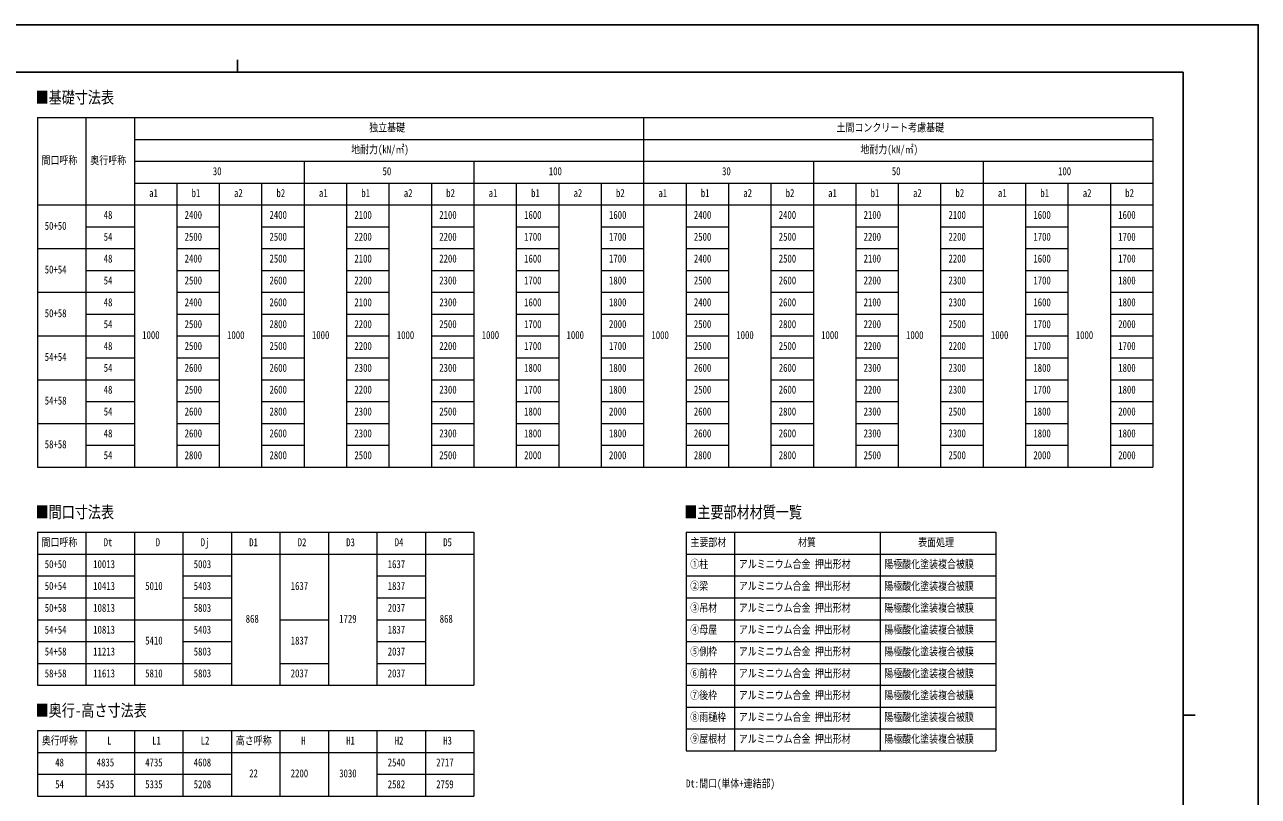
# Model space of a CAD drawing. Units: millimetres, scale not verified. Extents: x -16820 to 16820, y -11880 to 11880.
# Drawn here: x -3529 to 16820, y -836 to 11880 of the extents above; entities that cross this region are included whole.
import ezdxf
from ezdxf.enums import TextEntityAlignment as Align

# ---------------------------------------------------------------- set-up
doc = ezdxf.new("R2010")
doc.units = ezdxf.units.MM
doc.header["$LTSCALE"] = 50
doc.layers.add('0-1_TABLE1', color=7, linetype='Continuous', lineweight=18)
doc.layers.add('0-2_USER1', color=3, linetype='Continuous')
doc.layers.add('0-7_YKK_ZWAK', color=7, linetype='Continuous')
doc.styles.add('ＭＳ ゴシック', font='')
doc.styles.get('ＭＳ ゴシック').set_extended_font_data('MS Gothic')

msp = doc.modelspace()

# ---------------------------------------------------------------- linework, layer by layer
at = {"layer": '0-1_TABLE1'}
for p, q in [((-3319.92, 10350), (15080.08, 10350)), ((-3319.92, 10350), (-3319.92, 4590)), ((-1719.92, 10350), (-1719.92, 4590)), ((6680.08, 10350), (6680.08, 4590)), ((-1719.92, 9990), (15080.08, 9990)), ((-1719.92, 9630), (15080.08, 9630)), ((1080.08, 9630), (1080.08, 4590)), ((3880.08, 9630), (3880.08, 4590)), ((9480.08, 9630), (9480.08, 4590)), ((12280.08, 9630), (12280.08, 4590)), ((-1719.92, 9270), (15080.08, 9270)), ((-319.92, 9270), (-319.92, 4590)), ((2480.08, 9270), (2480.08, 4590)), ((5280.08, 9270), (5280.08, 4590)), ((8080.08, 9270), (8080.08, 4590)), ((10880.08, 9270), (10880.08, 4590)), ((13680.08, 9270), (13680.08, 4590)), ((-3319.92, 8910), (15080.08, 8910)), ((-2519.92, 8550), (-1719.92, 8550)), ((-1019.92, 8550), (-319.92, 8550)), ((380.08, 8550), (1080.08, 8550)), ((1780.08, 8550), (2480.08, 8550)), ((3180.08, 8550), (3880.08, 8550)), ((4580.08, 8550), (5280.08, 8550)), ((5980.08, 8550), (6680.08, 8550)), ((7380.08, 8550), (8080.08, 8550)), ((8780.08, 8550), (9480.08, 8550)), ((10180.08, 8550), (10880.08, 8550)), ((11580.08, 8550), (12280.08, 8550)), ((12980.08, 8550), (13680.08, 8550)), ((14380.08, 8550), (15080.08, 8550)), ((-3319.92, 8190), (-1719.92, 8190)), ((-1019.92, 8190), (-319.92, 8190)), ((380.08, 8190), (1080.08, 8190)), ((1780.08, 8190), (2480.08, 8190)), ((3180.08, 8190), (3880.08, 8190)), ((4580.08, 8190), (5280.08, 8190)), ((5980.08, 8190), (6680.08, 8190)), ((7380.08, 8190), (8080.08, 8190)), ((8780.08, 8190), (9480.08, 8190)), ((10180.08, 8190), (10880.08, 8190)), ((11580.08, 8190), (12280.08, 8190)), ((12980.08, 8190), (13680.08, 8190)), ((14380.08, 8190), (15080.08, 8190)), ((-2519.92, 7830), (-1719.92, 7830)), ((-1019.92, 7830), (-319.92, 7830)), ((380.08, 7830), (1080.08, 7830)), ((1780.08, 7830), (2480.08, 7830)), ((3180.08, 7830), (3880.08, 7830)), ((4580.08, 7830), (5280.08, 7830)), ((5980.08, 7830), (6680.08, 7830)), ((7380.08, 7830), (8080.08, 7830)), ((8780.08, 7830), (9480.08, 7830)), ((10180.08, 7830), (10880.08, 7830)), ((11580.08, 7830), (12280.08, 7830)), ((12980.08, 7830), (13680.08, 7830)), ((14380.08, 7830), (15080.08, 7830)), ((-3319.92, 7470), (-1719.92, 7470)), ((-1019.92, 7470), (-319.92, 7470)), ((380.08, 7470), (1080.08, 7470)), ((1780.08, 7470), (2480.08, 7470)), ((3180.08, 7470), (3880.08, 7470)), ((4580.08, 7470), (5280.08, 7470)), ((5980.08, 7470), (6680.08, 7470)), ((7380.08, 7470), (8080.08, 7470)), ((8780.08, 7470), (9480.08, 7470)), ((10180.08, 7470), (10880.08, 7470)), ((11580.08, 7470), (12280.08, 7470)), ((12980.08, 7470), (13680.08, 7470)), ((14380.08, 7470), (15080.08, 7470)), ((-2519.92, 7110), (-1719.92, 7110)), ((-1019.92, 7110), (-319.92, 7110)), ((380.08, 7110), (1080.08, 7110)), ((1780.08, 7110), (2480.08, 7110)), ((3180.08, 7110), (3880.08, 7110)), ((4580.08, 7110), (5280.08, 7110)), ((5980.08, 7110), (6680.08, 7110)), ((7380.08, 7110), (8080.08, 7110)), ((8780.08, 7110), (9480.08, 7110)), ((10180.08, 7110), (10880.08, 7110)), ((11580.08, 7110), (12280.08, 7110)), ((12980.08, 7110), (13680.08, 7110)), ((14380.08, 7110), (15080.08, 7110)), ((-3319.92, 6750), (-1719.92, 6750)), ((-1019.92, 6750), (-319.92, 6750)), ((380.08, 6750), (1080.08, 6750)), ((1780.08, 6750), (2480.08, 6750)), ((3180.08, 6750), (3880.08, 6750)), ((4580.08, 6750), (5280.08, 6750)), ((5980.08, 6750), (6680.08, 6750)), ((7380.08, 6750), (8080.08, 6750)), ((8780.08, 6750), (9480.08, 6750)), ((10180.08, 6750), (10880.08, 6750)), ((11580.08, 6750), (12280.08, 6750)), ((12980.08, 6750), (13680.08, 6750)), ((14380.08, 6750), (15080.08, 6750)), ((-2519.92, 6390), (-1719.92, 6390)), ((-1019.92, 6390), (-319.92, 6390)), ((380.08, 6390), (1080.08, 6390)), ((1780.08, 6390), (2480.08, 6390)), ((3180.08, 6390), (3880.08, 6390)), ((4580.08, 6390), (5280.08, 6390)), ((5980.08, 6390), (6680.08, 6390)), ((7380.08, 6390), (8080.08, 6390)), ((8780.08, 6390), (9480.08, 6390)), ((10180.08, 6390), (10880.08, 6390)), ((11580.08, 6390), (12280.08, 6390)), ((12980.08, 6390), (13680.08, 6390)), ((14380.08, 6390), (15080.08, 6390)), ((-3319.92, 6030), (-1719.92, 6030)), ((-1019.92, 6030), (-319.92, 6030)), ((380.08, 6030), (1080.08, 6030)), ((1780.08, 6030), (2480.08, 6030)), ((3180.08, 6030), (3880.08, 6030)), ((4580.08, 6030), (5280.08, 6030)), ((5980.08, 6030), (6680.08, 6030)), ((7380.08, 6030), (8080.08, 6030)), ((8780.08, 6030), (9480.08, 6030)), ((10180.08, 6030), (10880.08, 6030)), ((11580.08, 6030), (12280.08, 6030)), ((12980.08, 6030), (13680.08, 6030)), ((14380.08, 6030), (15080.08, 6030)), ((-2519.92, 5670), (-1719.92, 5670)), ((-1019.92, 5670), (-319.92, 5670)), ((380.08, 5670), (1080.08, 5670)), ((1780.08, 5670), (2480.08, 5670)), ((3180.08, 5670), (3880.08, 5670)), ((4580.08, 5670), (5280.08, 5670)), ((5980.08, 5670), (6680.08, 5670)), ((7380.08, 5670), (8080.08, 5670)), ((8780.08, 5670), (9480.08, 5670)), ((10180.08, 5670), (10880.08, 5670)), ((11580.08, 5670), (12280.08, 5670)), ((12980.08, 5670), (13680.08, 5670)), ((14380.08, 5670), (15080.08, 5670)), ((-3319.92, 5310), (-1719.92, 5310)), ((-1019.92, 5310), (-319.92, 5310)), ((380.08, 5310), (1080.08, 5310)), ((1780.08, 5310), (2480.08, 5310)), ((3180.08, 5310), (3880.08, 5310)), ((4580.08, 5310), (5280.08, 5310)), ((5980.08, 5310), (6680.08, 5310)), ((7380.08, 5310), (8080.08, 5310)), ((8780.08, 5310), (9480.08, 5310)), ((10180.08, 5310), (10880.08, 5310)), ((11580.08, 5310), (12280.08, 5310)), ((12980.08, 5310), (13680.08, 5310)), ((14380.08, 5310), (15080.08, 5310)), ((-2519.92, 4950), (-1719.92, 4950)), ((-1019.92, 4950), (-319.92, 4950)), ((380.08, 4950), (1080.08, 4950)), ((1780.08, 4950), (2480.08, 4950)), ((3180.08, 4950), (3880.08, 4950)), ((4580.08, 4950), (5280.08, 4950)), ((5980.08, 4950), (6680.08, 4950)), ((7380.08, 4950), (8080.08, 4950)), ((8780.08, 4950), (9480.08, 4950)), ((10180.08, 4950), (10880.08, 4950)), ((11580.08, 4950), (12280.08, 4950)), ((12980.08, 4950), (13680.08, 4950)), ((14380.08, 4950), (15080.08, 4950)), ((-3319.92, 3514.81), (3880.08, 3514.81)), ((-3319.92, 3514.81), (-3319.92, 994.81)), ((-2519.92, 3514.81), (-2519.92, 994.81)), ((-1719.92, 3514.81), (-1719.92, 994.81)), ((-919.92, 3514.81), (-919.92, 994.81)), ((-119.92, 3514.81), (-119.92, 994.81)), ((680.08, 3514.81), (680.08, 994.81)), ((1480.08, 3514.81), (1480.08, 994.81)), ((2280.08, 3514.81), (2280.08, 994.81)), ((3080.08, 3514.81), (3080.08, 994.81)), ((3880.08, 3514.81), (3880.08, 994.81)), ((7380.08, 3514.81), (12490.08, 3514.81)), ((7380.08, 3514.81), (7380.08, -85.19)), ((8180.08, 3514.81), (8180.08, -85.19)), ((10580.08, 3514.81), (10580.08, -85.19)), ((12490.08, 3514.81), (12490.08, -85.19)), ((-3319.92, 3154.81), (3880.08, 3154.81)), ((7380.08, 3154.81), (12490.08, 3154.81)), ((-3319.92, 2794.81), (-1719.92, 2794.81)), ((-919.92, 2794.81), (-119.92, 2794.81)), ((2280.08, 2794.81), (3080.08, 2794.81)), ((7380.08, 2794.81), (12490.08, 2794.81)), ((-3319.92, 2434.81), (-1719.92, 2434.81)), ((-919.92, 2434.81), (-119.92, 2434.81)), ((2280.08, 2434.81), (3080.08, 2434.81)), ((7380.08, 2434.81), (12490.08, 2434.81)), ((-3319.92, 2074.81), (-119.92, 2074.81)), ((680.08, 2074.81), (1480.08, 2074.81)), ((2280.08, 2074.81), (3080.08, 2074.81)), ((7380.08, 2074.81), (12490.08, 2074.81)), ((-3319.92, 1714.81), (-1719.92, 1714.81)), ((-919.92, 1714.81), (-119.92, 1714.81)), ((2280.08, 1714.81), (3080.08, 1714.81)), ((7380.08, 1714.81), (12490.08, 1714.81)), ((-3319.92, 1354.81), (-119.92, 1354.81)), ((680.08, 1354.81), (1480.08, 1354.81)), ((2280.08, 1354.81), (3080.08, 1354.81)), ((7380.08, 1354.81), (12490.08, 1354.81)), ((-3319.92, 994.81), (3880.08, 994.81)), ((7380.08, 994.81), (12490.08, 994.81)), ((7380.08, 634.81), (12490.08, 634.81)), ((-3319.92, 247), (3880.08, 247)), ((-3319.92, 247), (-3319.92, -833)), ((-2519.92, 247), (-2519.92, -833)), ((-1719.92, 247), (-1719.92, -833)), ((-919.92, 247), (-919.92, -833)), ((-119.92, 247), (-119.92, -833)), ((680.08, 247), (680.08, -833)), ((1480.08, 247), (1480.08, -833)), ((2280.08, 247), (2280.08, -833)), ((3080.08, 247), (3080.08, -833)), ((3880.08, 247), (3880.08, -833)), ((7380.08, 274.81), (12490.08, 274.81)), ((-3319.92, -113), (3880.08, -113)), ((7380.08, -85.19), (12490.08, -85.19)), ((-3319.92, -473), (-119.92, -473)), ((2280.08, -473), (3880.08, -473)), ((-3319.92, -833), (3880.08, -833))]:
    msp.add_line(p, q, dxfattribs=at)
for points in [[(-2519.92, 10350), (-2519.92, 8550), (-2519.92, 8190), (-2519.92, 6390), (-2519.92, 6030), (-2519.92, 4590)], [(15080.08, 10350), (15080.08, 9630), (15080.08, 8910), (15080.08, 4590)], [(-1019.92, 9270), (-1019.92, 8910), (-1019.92, 4590)], [(380.08, 9270), (380.08, 8910), (380.08, 4590)], [(1780.08, 9270), (1780.08, 8910), (1780.08, 4590)], [(3180.08, 9270), (3180.08, 8910), (3180.08, 4590)], [(4580.08, 9270), (4580.08, 8910), (4580.08, 4590)], [(5980.08, 9270), (5980.08, 8910), (5980.08, 4590)], [(7380.08, 9270), (7380.08, 8910), (7380.08, 4590)], [(8780.08, 9270), (8780.08, 8910), (8780.08, 4590)], [(10180.08, 9270), (10180.08, 8910), (10180.08, 4590)], [(11580.08, 9270), (11580.08, 8910), (11580.08, 4590)], [(12980.08, 9270), (12980.08, 8910), (12980.08, 4590)], [(14380.08, 9270), (14380.08, 8910), (14380.08, 4590)], [(-3319.92, 4590), (-2519.92, 4590), (15080.08, 4590)]]:
    msp.add_lwpolyline(points, dxfattribs=at)
at = {"layer": '0-7_YKK_ZWAK'}
for p, q in [((-19.92, 11300), (-19.92, 11100)), ((15580.08, 11100), (-15619.92, 11100)), ((15580.08, 11100), (15580.08, -10100)), ((15580.08, 500), (15780.08, 500))]:
    msp.add_line(p, q, dxfattribs=at)
msp.add_lwpolyline([(-16820, -11880), (16820, -11880), (16820, 11880), (-16820, 11880)], close=True, dxfattribs=at)

# ---------------------------------------------------------------- texts
at = {"layer": '0-1_TABLE1', "style": 'ＭＳ ゴシック', "width": 0.8}
for s, p in [('独立基礎', (2153.68, 10080)), ('土間コンクリート考慮基礎', (9862.48, 10080)), ('地耐力(kN/㎡)', (1856.08, 9720)), ('地耐力(kN/㎡)', (10256.08, 9720)), ('間口呼称', (-3251.12, 9540)), ('奥行呼称', (-2446.32, 9540)), ('30', (-425.52, 9360)), ('50', (2374.48, 9360)), ('100', (5116.88, 9360)), ('30', (7974.48, 9360)), ('50', (10774.48, 9360)), ('100', (13516.88, 9360)), ('a1', (-1475.52, 9000)), ('b1', (-775.52, 9000)), ('a2', (-75.52, 9000)), ('b2', (624.48, 9000)), ('a1', (1324.48, 9000)), ('b1', (2024.48, 9000)), ('a2', (2724.48, 9000)), ('b2', (3424.48, 9000)), ('a1', (4124.48, 9000)), ('b1', (4824.48, 9000)), ('a2', (5524.48, 9000)), ('b2', (6224.48, 9000)), ('a1', (6924.48, 9000)), ('b1', (7624.48, 9000)), ('a2', (8324.48, 9000)), ('b2', (9024.48, 9000)), ('a1', (9724.48, 9000)), ('b1', (10424.48, 9000)), ('a2', (11124.48, 9000)), ('b2', (11824.48, 9000)), ('a1', (12524.48, 9000)), ('b1', (13224.48, 9000)), ('a2', (13924.48, 9000)), ('b2', (14624.48, 9000)), ('48', (-2225.52, 8640)), ('2400', (-890.72, 8640)), ('2400', (509.28, 8640)), ('2100', (1909.28, 8640)), ('2100', (3309.28, 8640)), ('1600', (4709.28, 8640)), ('1600', (6109.28, 8640)), ('2400', (7509.28, 8640)), ('2400', (8909.28, 8640)), ('2100', (10309.28, 8640)), ('2100', (11709.28, 8640)), ('1600', (13109.28, 8640)), ('1600', (14509.28, 8640)), ('50+50', (-3198.32, 8460)), ('54', (-2225.52, 8280)), ('2500', (-890.72, 8280)), ('2500', (509.28, 8280)), ('2200', (1909.28, 8280)), ('2200', (3309.28, 8280)), ('1700', (4709.28, 8280)), ('1700', (6109.28, 8280)), ('2500', (7509.28, 8280)), ('2500', (8909.28, 8280)), ('2200', (10309.28, 8280)), ('2200', (11709.28, 8280)), ('1700', (13109.28, 8280)), ('1700', (14509.28, 8280)), ('48', (-2225.52, 7920)), ('2400', (-890.72, 7920)), ('2500', (509.28, 7920)), ('2100', (1909.28, 7920)), ('2200', (3309.28, 7920)), ('1600', (4709.28, 7920)), ('1700', (6109.28, 7920)), ('2400', (7509.28, 7920)), ('2500', (8909.28, 7920)), ('2100', (10309.28, 7920)), ('2200', (11709.28, 7920)), ('1600', (13109.28, 7920)), ('1700', (14509.28, 7920)), ('50+54', (-3198.32, 7740)), ('54', (-2225.52, 7560)), ('2500', (-890.72, 7560)), ('2600', (509.28, 7560)), ('2200', (1909.28, 7560)), ('2300', (3309.28, 7560)), ('1700', (4709.28, 7560)), ('1800', (6109.28, 7560)), ('2500', (7509.28, 7560)), ('2600', (8909.28, 7560)), ('2200', (10309.28, 7560)), ('2300', (11709.28, 7560)), ('1700', (13109.28, 7560)), ('1800', (14509.28, 7560)), ('48', (-2225.52, 7200)), ('2400', (-890.72, 7200)), ('2600', (509.28, 7200)), ('2100', (1909.28, 7200)), ('2300', (3309.28, 7200)), ('1600', (4709.28, 7200)), ('1800', (6109.28, 7200)), ('2400', (7509.28, 7200)), ('2600', (8909.28, 7200)), ('2100', (10309.28, 7200)), ('2300', (11709.28, 7200)), ('1600', (13109.28, 7200)), ('1800', (14509.28, 7200)), ('50+58', (-3198.32, 7020)), ('54', (-2225.52, 6840)), ('2500', (-890.72, 6840)), ('2800', (509.28, 6840)), ('2200', (1909.28, 6840)), ('2500', (3309.28, 6840)), ('1700', (4709.28, 6840)), ('2000', (6109.28, 6840)), ('2500', (7509.28, 6840)), ('2800', (8909.28, 6840)), ('2200', (10309.28, 6840)), ('2500', (11709.28, 6840)), ('1700', (13109.28, 6840)), ('2000', (14509.28, 6840)), ('1000', (-1590.72, 6660)), ('1000', (-190.72, 6660)), ('1000', (1209.28, 6660)), ('1000', (2609.28, 6660)), ('1000', (4009.28, 6660)), ('1000', (5409.28, 6660)), ('1000', (6809.28, 6660)), ('1000', (8209.28, 6660)), ('1000', (9609.28, 6660)), ('1000', (11009.28, 6660)), ('1000', (12409.28, 6660)), ('1000', (13809.28, 6660)), ('48', (-2225.52, 6480)), ('2500', (-890.72, 6480)), ('2500', (509.28, 6480)), ('2200', (1909.28, 6480)), ('2200', (3309.28, 6480)), ('1700', (4709.28, 6480)), ('1700', (6109.28, 6480)), ('2500', (7509.28, 6480)), ('2500', (8909.28, 6480)), ('2200', (10309.28, 6480)), ('2200', (11709.28, 6480)), ('1700', (13109.28, 6480)), ('1700', (14509.28, 6480)), ('54+54', (-3198.32, 6300)), ('54', (-2225.52, 6120)), ('2600', (-890.72, 6120)), ('2600', (509.28, 6120)), ('2300', (1909.28, 6120)), ('2300', (3309.28, 6120)), ('1800', (4709.28, 6120)), ('1800', (6109.28, 6120)), ('2600', (7509.28, 6120)), ('2600', (8909.28, 6120)), ('2300', (10309.28, 6120)), ('2300', (11709.28, 6120)), ('1800', (13109.28, 6120)), ('1800', (14509.28, 6120)), ('48', (-2225.52, 5760)), ('2500', (-890.72, 5760)), ('2600', (509.28, 5760)), ('2200', (1909.28, 5760)), ('2300', (3309.28, 5760)), ('1700', (4709.28, 5760)), ('1800', (6109.28, 5760)), ('2500', (7509.28, 5760)), ('2600', (8909.28, 5760)), ('2200', (10309.28, 5760)), ('2300', (11709.28, 5760)), ('1700', (13109.28, 5760)), ('1800', (14509.28, 5760)), ('54+58', (-3198.32, 5580)), ('54', (-2225.52, 5400)), ('2600', (-890.72, 5400)), ('2800', (509.28, 5400)), ('2300', (1909.28, 5400)), ('2500', (3309.28, 5400)), ('1800', (4709.28, 5400)), ('2000', (6109.28, 5400)), ('2600', (7509.28, 5400)), ('2800', (8909.28, 5400)), ('2300', (10309.28, 5400)), ('2500', (11709.28, 5400)), ('1800', (13109.28, 5400)), ('2000', (14509.28, 5400)), ('48', (-2225.52, 5040)), ('2600', (-890.72, 5040)), ('2600', (509.28, 5040)), ('2300', (1909.28, 5040)), ('2300', (3309.28, 5040)), ('1800', (4709.28, 5040)), ('1800', (6109.28, 5040)), ('2600', (7509.28, 5040)), ('2600', (8909.28, 5040)), ('2300', (10309.28, 5040)), ('2300', (11709.28, 5040)), ('1800', (13109.28, 5040)), ('1800', (14509.28, 5040)), ('58+58', (-3198.32, 4860)), ('54', (-2225.52, 4680)), ('2800', (-890.72, 4680)), ('2800', (509.28, 4680)), ('2500', (1909.28, 4680)), ('2500', (3309.28, 4680)), ('2000', (4709.28, 4680)), ('2000', (6109.28, 4680)), ('2800', (7509.28, 4680)), ('2800', (8909.28, 4680)), ('2500', (10309.28, 4680)), ('2500', (11709.28, 4680)), ('2000', (13109.28, 4680)), ('2000', (14509.28, 4680)), ('間口呼称', (-3251.12, 3244.81)), ('Dt', (-2225.52, 3244.81)), ('D', (-1367.92, 3244.81)), ('Dj', (-625.52, 3244.81)), ('D1', (174.48, 3244.81)), ('D2', (974.48, 3244.81)), ('D3', (1774.48, 3244.81)), ('D4', (2574.48, 3244.81)), ('D5', (3374.48, 3244.81)), ('主要部材', (7453.68, 3244.81)), ('材質', (9226.48, 3244.81)), ('表面処理', (11208.68, 3244.81)), ('50+50', (-3198.32, 2884.81)), ('10013', (-2398.32, 2884.81)), ('5003', (-740.72, 2884.81)), ('1637', (2459.28, 2884.81)), ('①柱', (7450.08, 2884.81)), ('アルミニウム合金 押出形材', (8250.08, 2884.81)), ('陽極酸化塗装複合被膜', (10650.08, 2884.81)), ('50+54', (-3198.32, 2524.81)), ('10413', (-2398.32, 2524.81)), ('5010', (-1540.72, 2524.81)), ('5403', (-740.72, 2524.81)), ('1637', (859.28, 2524.81)), ('1837', (2459.28, 2524.81)), ('②梁', (7450.08, 2524.81)), ('アルミニウム合金 押出形材', (8250.08, 2524.81)), ('陽極酸化塗装複合被膜', (10650.08, 2524.81)), ('50+58', (-3198.32, 2164.81)), ('10813', (-2398.32, 2164.81)), ('5803', (-740.72, 2164.81)), ('2037', (2459.28, 2164.81)), ('③吊材', (7450.08, 2164.81)), ('アルミニウム合金 押出形材', (8250.08, 2164.81)), ('陽極酸化塗装複合被膜', (10650.08, 2164.81)), ('868', (116.88, 1984.81)), ('1729', (1659.28, 1984.81)), ('868', (3316.88, 1984.81)), ('54+54', (-3198.32, 1804.81)), ('10813', (-2398.32, 1804.81)), ('5403', (-740.72, 1804.81)), ('1837', (2459.28, 1804.81)), ('④母屋', (7450.08, 1804.81)), ('アルミニウム合金 押出形材', (8250.08, 1804.81)), ('陽極酸化塗装複合被膜', (10650.08, 1804.81)), ('5410', (-1540.72, 1624.81)), ('1837', (859.28, 1624.81)), ('⑤側枠', (7450.08, 1444.81)), ('アルミニウム合金 押出形材', (8250.08, 1444.81)), ('陽極酸化塗装複合被膜', (10650.08, 1444.81)), ('54+58', (-3198.32, 1444.81)), ('11213', (-2398.32, 1444.81)), ('5803', (-740.72, 1444.81)), ('2037', (2459.28, 1444.81)), ('58+58', (-3198.32, 1084.81)), ('11613', (-2398.32, 1084.81)), ('5810', (-1540.72, 1084.81)), ('5803', (-740.72, 1084.81)), ('2037', (859.28, 1084.81)), ('2037', (2459.28, 1084.81)), ('⑥前枠', (7450.08, 1084.81)), ('アルミニウム合金 押出形材', (8250.08, 1084.81)), ('陽極酸化塗装複合被膜', (10650.08, 1084.81)), ('⑦後枠', (7450.08, 724.81)), ('アルミニウム合金 押出形材', (8250.08, 724.81)), ('陽極酸化塗装複合被膜', (10650.08, 724.81)), ('⑧雨樋枠', (7450.08, 364.81)), ('アルミニウム合金 押出形材', (8250.08, 364.81)), ('陽極酸化塗装複合被膜', (10650.08, 364.81)), ('奥行呼称', (-3246.32, -23)), ('L', (-2167.92, -23)), ('L1', (-1425.52, -23)), ('L2', (-625.52, -23)), ('高さ呼称', (-46.32, -23)), ('H', (1032.08, -23)), ('H1', (1774.48, -23)), ('H2', (2574.48, -23)), ('H3', (3374.48, -23)), ('⑨屋根材', (7450.08, 4.81)), ('アルミニウム合金 押出形材', (8250.08, 4.81)), ('陽極酸化塗装複合被膜', (10650.08, 4.81)), ('48', (-3025.52, -383)), ('4835', (-2340.72, -383)), ('4735', (-1540.72, -383)), ('4608', (-740.72, -383)), ('22', (174.48, -563)), ('2200', (859.28, -563)), ('3030', (1659.28, -563)), ('2540', (2459.28, -383)), ('2717', (3259.28, -383)), ('54', (-3025.52, -743)), ('5435', (-2340.72, -743)), ('5335', (-1540.72, -743)), ('5208', (-740.72, -743)), ('2582', (2459.28, -743)), ('2759', (3259.28, -743))]:
    msp.add_text(s, height=132, dxfattribs=at).set_placement(p, align=Align.BOTTOM_LEFT)
at = {"layer": '0-2_USER1', "style": 'ＭＳ ゴシック', "width": 0.8}
for s, height, p in [('■基礎寸法表', 197.9, (-3349.8, 10524)), ('■間口寸法表', 197.9, (-3349.8, 3688.81)), ('■主要部材材質一覧', 197.9, (7350.2, 3688.81)), ('■奥行-高さ寸法表', 197.9, (-3349.8, 421)), ('Dt:間口(単体+連結部)', 132, (7380, -730))]:
    msp.add_text(s, height=height, dxfattribs=at).set_placement(p, align=Align.BOTTOM_LEFT)

doc.saveas('drawing.dxf')
